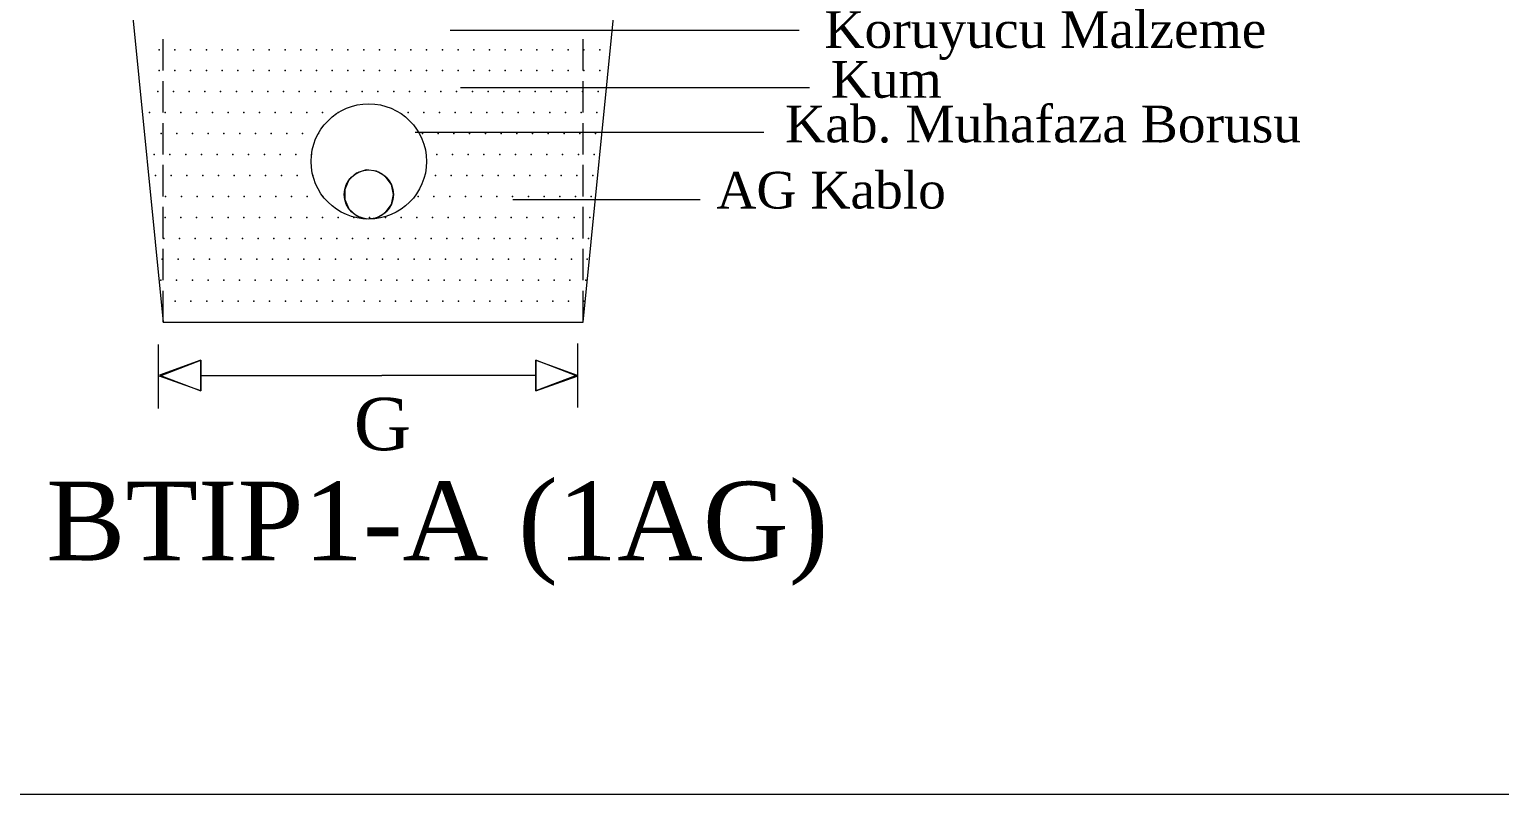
# Model space of a CAD drawing. Header units: metres. Extents: x 665631 to 671054, y 4275967 to 4279024.
# Drawn here: x 666994.1 to 667072.6, y 4276378.6 to 4276419.5 of the extents above; entities that cross this region are included whole.
import ezdxf

# ---------------------------------------------------------------- set-up
doc = ezdxf.new("R2010")
doc.units = ezdxf.units.M
doc.layers.get('0').update_dxf_attribs({"color": 5, "lineweight": 0})
doc.layers.add('KANAL_TIPLER', color=5, linetype='Continuous', lineweight=0)
doc.styles.get("Standard").update_dxf_attribs({"font": 'times.ttf'})

msp = doc.modelspace()

# ---------------------------------------------------------------- linework, layer by layer
at = {"color": 0}
msp.add_lwpolyline([(666922.242, 4276479.507), (667209.676, 4276479.507), (667209.676, 4276378.585), (666922.242, 4276378.585)], close=True, dxfattribs=at)
at = {"layer": 'KANAL_TIPLER', "color": 1, "lineweight": 0}
for p, q in [((666995.652, 4276459.824, 0), (667001.252, 4276403.824, 0)), ((667023.662, 4276403.824, 0), (667029.252, 4276459.723, 0)), ((667016.571, 4276419.432, 0), (667035.202, 4276419.432, 0)), ((667001.252, 4276417.264, 0), (667001.252, 4276418.944, 0)), ((667023.662, 4276417.264, 0), (667023.662, 4276418.944, 0)), ((667001.252, 4276415.024, 0), (667001.252, 4276416.704, 0)), ((667017.123, 4276416.357, 0), (667035.754, 4276416.357, 0)), ((667023.662, 4276415.024, 0), (667023.662, 4276416.704, 0)), ((667001.252, 4276412.784, 0), (667001.252, 4276414.464, 0)), ((667014.689, 4276413.977, 0), (667033.32, 4276413.977, 0)), ((667023.662, 4276412.784, 0), (667023.662, 4276414.464, 0)), ((667001.252, 4276410.544, 0), (667001.252, 4276412.224, 0)), ((667023.662, 4276410.544, 0), (667023.662, 4276412.224, 0)), ((667001.252, 4276408.304, 0), (667001.252, 4276409.984, 0)), ((667019.905, 4276410.384, 0), (667029.907, 4276410.384, 0)), ((667023.662, 4276408.304, 0), (667023.662, 4276409.984, 0)), ((667001.252, 4276406.064, 0), (667001.252, 4276407.744, 0)), ((667023.662, 4276406.064, 0), (667023.662, 4276407.744, 0)), ((667001.252, 4276403.824, 0), (667001.252, 4276405.504, 0)), ((667023.662, 4276403.824, 0), (667023.662, 4276405.504, 0)), ((667001.252, 4276403.824, 0), (667023.662, 4276403.824, 0)), ((667000.972, 4276402.633, 0), (667000.972, 4276399.211, 0)), ((667023.372, 4276402.684, 0), (667023.372, 4276399.263, 0)), ((667003.254, 4276401.79, 0), (667001.04, 4276400.999, 0)), ((667001.04, 4276400.948, 0), (667003.254, 4276401.79, 0)), ((667003.254, 4276400.158, 0), (667003.254, 4276401.79, 0)), ((667003.254, 4276401.79, 0), (667003.254, 4276400.158, 0)), ((667021.132, 4276400.158, 0), (667021.132, 4276401.79, 0)), ((667021.132, 4276401.79, 0), (667023.347, 4276400.999, 0)), ((667023.347, 4276400.948, 0), (667021.132, 4276401.79, 0)), ((667021.132, 4276401.79, 0), (667021.132, 4276400.158, 0)), ((667001.04, 4276400.999, 0), (667003.254, 4276400.158, 0)), ((667003.254, 4276400.158, 0), (667001.04, 4276400.948, 0)), ((667003.265, 4276400.974, 0), (667012.925, 4276400.974, 0)), ((667004.718, 4276400.974, 0), (667012.925, 4276400.974, 0)), ((667021.132, 4276400.974, 0), (667012.925, 4276400.974, 0)), ((667021.132, 4276400.974, 0), (667012.925, 4276400.974, 0)), ((667023.347, 4276400.999, 0), (667021.132, 4276400.158, 0)), ((667021.132, 4276400.158, 0), (667023.347, 4276400.948, 0))]:
    msp.add_line(p, q, dxfattribs=at)
msp.add_polyline3d([(667013.539, 4276410.648, 0), (667013.425, 4276411.184, 0), (667013.103, 4276411.626, 0), (667012.629, 4276411.9, 0), (667012.085, 4276411.957, 0), (667011.565, 4276411.788, 0), (667011.158, 4276411.422, 0), (667010.936, 4276410.922, 0), (667010.936, 4276410.375, 0), (667011.158, 4276409.875, 0), (667011.565, 4276409.509, 0), (667012.085, 4276409.34, 0), (667012.629, 4276409.397, 0), (667013.103, 4276409.67, 0), (667013.425, 4276410.113, 0), (667013.539, 4276410.648, 0)], close=True, dxfattribs=at)
for centre, radius in [((667012.223, 4276412.413, 0), 3.08), ((667012.223, 4276410.648, 0), 1.316)]:
    msp.add_circle(centre, radius, dxfattribs=at)
for p in [(667001.028, 4276418.384, 0), (667001.868, 4276418.384, 0), (667002.708, 4276418.384, 0), (667003.548, 4276418.384, 0), (667004.388, 4276418.384, 0), (667005.228, 4276418.384, 0), (667006.068, 4276418.384, 0), (667006.908, 4276418.384, 0), (667007.748, 4276418.384, 0), (667008.588, 4276418.384, 0), (667009.428, 4276418.384, 0), (667010.268, 4276418.384, 0), (667011.108, 4276418.384, 0), (667011.948, 4276418.384, 0), (667012.788, 4276418.384, 0), (667013.628, 4276418.384, 0), (667014.468, 4276418.384, 0), (667015.308, 4276418.384, 0), (667016.148, 4276418.384, 0), (667016.988, 4276418.384, 0), (667017.828, 4276418.384, 0), (667018.668, 4276418.384, 0), (667019.508, 4276418.384, 0), (667020.348, 4276418.384, 0), (667021.188, 4276418.384, 0), (667022.028, 4276418.384, 0), (667022.868, 4276418.384, 0), (667023.708, 4276418.384, 0), (667024.548, 4276418.384, 0), (667001.028, 4276417.264, 0), (667001.868, 4276417.264, 0), (667002.708, 4276417.264, 0), (667003.548, 4276417.264, 0), (667004.388, 4276417.264, 0), (667005.228, 4276417.264, 0), (667006.068, 4276417.264, 0), (667006.908, 4276417.264, 0), (667007.748, 4276417.264, 0), (667008.588, 4276417.264, 0), (667009.428, 4276417.264, 0), (667010.268, 4276417.264, 0), (667011.108, 4276417.264, 0), (667011.948, 4276417.264, 0), (667012.788, 4276417.264, 0), (667013.628, 4276417.264, 0), (667014.468, 4276417.264, 0), (667015.308, 4276417.264, 0), (667016.148, 4276417.264, 0), (667016.988, 4276417.264, 0), (667017.828, 4276417.264, 0), (667018.668, 4276417.264, 0), (667019.508, 4276417.264, 0), (667020.348, 4276417.264, 0), (667021.188, 4276417.264, 0), (667022.028, 4276417.264, 0), (667022.868, 4276417.264, 0), (667023.708, 4276417.264, 0), (667024.548, 4276417.264, 0), (667000.953, 4276416.144, 0), (667001.793, 4276416.144, 0), (667002.633, 4276416.144, 0), (667003.473, 4276416.144, 0), (667004.313, 4276416.144, 0), (667005.153, 4276416.144, 0), (667005.993, 4276416.144, 0), (667006.833, 4276416.144, 0), (667007.673, 4276416.144, 0), (667008.513, 4276416.144, 0), (667009.353, 4276416.144, 0), (667010.193, 4276416.144, 0), (667011.033, 4276416.144, 0), (667011.873, 4276416.144, 0), (667012.713, 4276416.144, 0), (667013.553, 4276416.144, 0), (667014.393, 4276416.144, 0), (667015.233, 4276416.144, 0), (667016.073, 4276416.144, 0), (667016.913, 4276416.144, 0), (667017.753, 4276416.144, 0), (667018.593, 4276416.144, 0), (667019.433, 4276416.144, 0), (667020.273, 4276416.144, 0), (667021.113, 4276416.144, 0), (667021.953, 4276416.144, 0), (667022.793, 4276416.144, 0), (667023.633, 4276416.144, 0), (667024.473, 4276416.144, 0), (667000.509, 4276415.024, 0), (667001.349, 4276415.024, 0), (667002.189, 4276415.024, 0), (667003.029, 4276415.024, 0), (667003.869, 4276415.024, 0), (667004.709, 4276415.024, 0), (667005.549, 4276415.024, 0), (667006.389, 4276415.024, 0), (667007.229, 4276415.024, 0), (667008.069, 4276415.024, 0), (667008.909, 4276415.024, 0), (667009.749, 4276415.024, 0), (667010.589, 4276415.024, 0), (667014.319, 4276415.024, 0), (667015.159, 4276415.024, 0), (667015.999, 4276415.024, 0), (667016.839, 4276415.024, 0), (667017.679, 4276415.024, 0), (667018.519, 4276415.024, 0), (667019.359, 4276415.024, 0), (667020.199, 4276415.024, 0), (667021.039, 4276415.024, 0), (667021.879, 4276415.024, 0), (667022.719, 4276415.024, 0), (667023.559, 4276415.024, 0), (667024.399, 4276415.024, 0), (667001.128, 4276413.904, 0), (667001.968, 4276413.904, 0), (667002.808, 4276413.904, 0), (667003.648, 4276413.904, 0), (667004.488, 4276413.904, 0), (667005.328, 4276413.904, 0), (667006.168, 4276413.904, 0), (667007.008, 4276413.904, 0), (667007.848, 4276413.904, 0), (667008.688, 4276413.904, 0), (667009.528, 4276413.904, 0), (667015.084, 4276413.904, 0), (667015.924, 4276413.904, 0), (667016.764, 4276413.904, 0), (667017.604, 4276413.904, 0), (667018.444, 4276413.904, 0), (667019.284, 4276413.904, 0), (667020.124, 4276413.904, 0), (667020.964, 4276413.904, 0), (667021.804, 4276413.904, 0), (667022.644, 4276413.904, 0), (667023.484, 4276413.904, 0), (667024.324, 4276413.904, 0), (667000.765, 4276412.784, 0), (667001.605, 4276412.784, 0), (667002.445, 4276412.784, 0), (667003.285, 4276412.784, 0), (667004.125, 4276412.784, 0), (667004.965, 4276412.784, 0), (667005.805, 4276412.784, 0), (667006.645, 4276412.784, 0), (667007.485, 4276412.784, 0), (667008.325, 4276412.784, 0), (667009.165, 4276412.784, 0), (667015.849, 4276412.784, 0), (667016.689, 4276412.784, 0), (667017.529, 4276412.784, 0), (667018.369, 4276412.784, 0), (667019.209, 4276412.784, 0), (667020.049, 4276412.784, 0), (667020.889, 4276412.784, 0), (667021.729, 4276412.784, 0), (667022.569, 4276412.784, 0), (667023.409, 4276412.784, 0), (667024.249, 4276412.784, 0), (667000.835, 4276411.664, 0), (667001.675, 4276411.664, 0), (667002.515, 4276411.664, 0), (667003.355, 4276411.664, 0), (667004.195, 4276411.664, 0), (667005.035, 4276411.664, 0), (667005.875, 4276411.664, 0), (667006.715, 4276411.664, 0), (667007.555, 4276411.664, 0), (667008.395, 4276411.664, 0), (667009.235, 4276411.664, 0), (667015.775, 4276411.664, 0), (667016.615, 4276411.664, 0), (667017.455, 4276411.664, 0), (667018.295, 4276411.664, 0), (667019.135, 4276411.664, 0), (667019.975, 4276411.664, 0), (667020.815, 4276411.664, 0), (667021.655, 4276411.664, 0), (667022.495, 4276411.664, 0), (667023.335, 4276411.664, 0), (667024.175, 4276411.664, 0), (667001.375, 4276410.544, 0), (667002.215, 4276410.544, 0), (667003.055, 4276410.544, 0), (667003.895, 4276410.544, 0), (667004.735, 4276410.544, 0), (667005.575, 4276410.544, 0), (667006.415, 4276410.544, 0), (667007.255, 4276410.544, 0), (667008.095, 4276410.544, 0), (667008.935, 4276410.544, 0), (667009.775, 4276410.544, 0), (667014.86, 4276410.544, 0), (667015.7, 4276410.544, 0), (667016.54, 4276410.544, 0), (667017.38, 4276410.544, 0), (667018.22, 4276410.544, 0), (667019.06, 4276410.544, 0), (667019.9, 4276410.544, 0), (667020.74, 4276410.544, 0), (667021.58, 4276410.544, 0), (667022.42, 4276410.544, 0), (667023.26, 4276410.544, 0), (667024.1, 4276410.544, 0), (667001.345, 4276409.424, 0), (667002.185, 4276409.424, 0), (667003.025, 4276409.424, 0), (667003.865, 4276409.424, 0), (667004.705, 4276409.424, 0), (667005.545, 4276409.424, 0), (667006.385, 4276409.424, 0), (667007.225, 4276409.424, 0), (667008.065, 4276409.424, 0), (667008.905, 4276409.424, 0), (667009.745, 4276409.424, 0), (667010.585, 4276409.424, 0), (667011.425, 4276409.424, 0), (667012.265, 4276409.424, 0), (667013.105, 4276409.424, 0), (667013.945, 4276409.424, 0), (667014.785, 4276409.424, 0), (667015.625, 4276409.424, 0), (667016.465, 4276409.424, 0), (667017.305, 4276409.424, 0), (667018.145, 4276409.424, 0), (667018.985, 4276409.424, 0), (667019.825, 4276409.424, 0), (667020.665, 4276409.424, 0), (667021.505, 4276409.424, 0), (667022.345, 4276409.424, 0), (667023.185, 4276409.424, 0), (667024.025, 4276409.424, 0), (667001.271, 4276408.304, 0), (667002.111, 4276408.304, 0), (667002.951, 4276408.304, 0), (667003.791, 4276408.304, 0), (667004.631, 4276408.304, 0), (667005.471, 4276408.304, 0), (667006.311, 4276408.304, 0), (667007.151, 4276408.304, 0), (667007.991, 4276408.304, 0), (667008.831, 4276408.304, 0), (667009.671, 4276408.304, 0), (667010.511, 4276408.304, 0), (667011.351, 4276408.304, 0), (667012.191, 4276408.304, 0), (667013.031, 4276408.304, 0), (667013.871, 4276408.304, 0), (667014.711, 4276408.304, 0), (667015.551, 4276408.304, 0), (667016.391, 4276408.304, 0), (667017.231, 4276408.304, 0), (667018.071, 4276408.304, 0), (667018.911, 4276408.304, 0), (667019.751, 4276408.304, 0), (667020.591, 4276408.304, 0), (667021.431, 4276408.304, 0), (667022.271, 4276408.304, 0), (667023.111, 4276408.304, 0), (667023.951, 4276408.304, 0), (667001.196, 4276407.184, 0), (667002.036, 4276407.184, 0), (667002.876, 4276407.184, 0), (667003.716, 4276407.184, 0), (667004.556, 4276407.184, 0), (667005.396, 4276407.184, 0), (667006.236, 4276407.184, 0), (667007.076, 4276407.184, 0), (667007.916, 4276407.184, 0), (667008.756, 4276407.184, 0), (667009.596, 4276407.184, 0), (667010.436, 4276407.184, 0), (667011.276, 4276407.184, 0), (667012.116, 4276407.184, 0), (667012.956, 4276407.184, 0), (667013.796, 4276407.184, 0), (667014.636, 4276407.184, 0), (667015.476, 4276407.184, 0), (667016.316, 4276407.184, 0), (667017.156, 4276407.184, 0), (667017.996, 4276407.184, 0), (667018.836, 4276407.184, 0), (667019.676, 4276407.184, 0), (667020.516, 4276407.184, 0), (667021.356, 4276407.184, 0), (667022.196, 4276407.184, 0), (667023.036, 4276407.184, 0), (667023.876, 4276407.184, 0), (667001.121, 4276406.064, 0), (667001.961, 4276406.064, 0), (667002.801, 4276406.064, 0), (667003.641, 4276406.064, 0), (667004.481, 4276406.064, 0), (667005.321, 4276406.064, 0), (667006.161, 4276406.064, 0), (667007.001, 4276406.064, 0), (667007.841, 4276406.064, 0), (667008.681, 4276406.064, 0), (667009.521, 4276406.064, 0), (667010.361, 4276406.064, 0), (667011.201, 4276406.064, 0), (667012.041, 4276406.064, 0), (667012.881, 4276406.064, 0), (667013.721, 4276406.064, 0), (667014.561, 4276406.064, 0), (667015.401, 4276406.064, 0), (667016.241, 4276406.064, 0), (667017.081, 4276406.064, 0), (667017.921, 4276406.064, 0), (667018.761, 4276406.064, 0), (667019.601, 4276406.064, 0), (667020.441, 4276406.064, 0), (667021.281, 4276406.064, 0), (667022.121, 4276406.064, 0), (667022.961, 4276406.064, 0), (667023.801, 4276406.064, 0), (667001.887, 4276404.944, 0), (667002.727, 4276404.944, 0), (667003.567, 4276404.944, 0), (667004.407, 4276404.944, 0), (667005.247, 4276404.944, 0), (667006.087, 4276404.944, 0), (667006.927, 4276404.944, 0), (667007.767, 4276404.944, 0), (667008.607, 4276404.944, 0), (667009.447, 4276404.944, 0), (667010.287, 4276404.944, 0), (667011.127, 4276404.944, 0), (667011.967, 4276404.944, 0), (667012.807, 4276404.944, 0), (667013.647, 4276404.944, 0), (667014.487, 4276404.944, 0), (667015.327, 4276404.944, 0), (667016.167, 4276404.944, 0), (667017.007, 4276404.944, 0), (667017.847, 4276404.944, 0), (667018.687, 4276404.944, 0), (667019.527, 4276404.944, 0), (667020.367, 4276404.944, 0), (667021.207, 4276404.944, 0), (667022.047, 4276404.944, 0), (667022.887, 4276404.944, 0), (667023.727, 4276404.944, 0)]:
    msp.add_point(p, dxfattribs=at)

# ---------------------------------------------------------------- texts
for s, height, p in [('Koruyucu Malzeme', 1.96, (667036.551, 4276418.479, 0)), ('Kum', 1.96, (667036.888, 4276415.813, 0)), ('Kab. Muhafaza Borusu', 1.96, (667034.454, 4276413.432, 0)), ('AG Kablo', 1.96, (667030.782, 4276409.898, 0)), ('G', 2.8, (667011.423, 4276396.987, 0)), ('BTIP1-A (1AG)', 4.2, (666994.995, 4276391.106, 0))]:
    msp.add_text(s, height=height, dxfattribs=at).set_placement(p)

doc.saveas('drawing.dxf')
